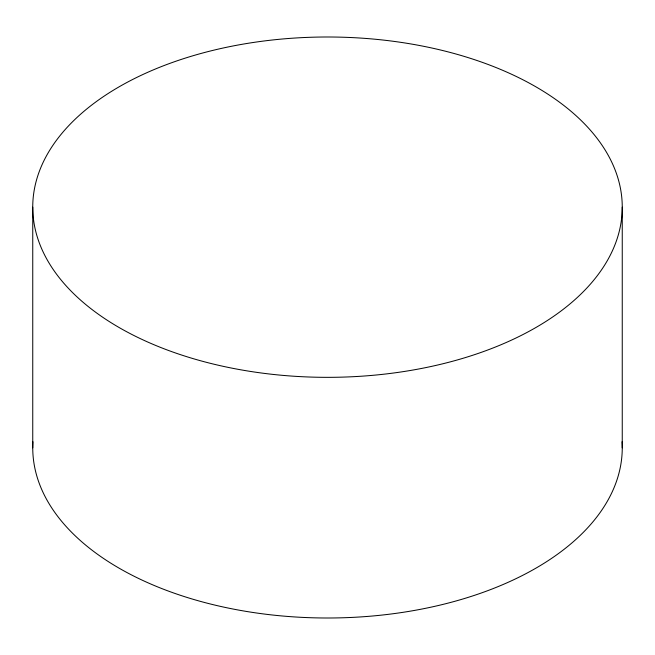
<?xml version="1.0" encoding="UTF-8"?>
<svg xmlns="http://www.w3.org/2000/svg" width="655" height="655" viewBox="0 0 655 655"><rect width="100%" height="100%" fill="white"/><g stroke="black" fill="none" stroke-linecap="round" stroke-linejoin="round"><path stroke-width="0.98" d="M622.25 207.168A294.75 170.169 0 0 1 180.125 354.543A294.75 170.169 0 0 1 180.125 59.793A294.75 170.169 0 0 1 622.25 207.168L622.25 447.832M32.75 207.168L32.75 447.832M622.062 441.757A294.75 170.169 0 0 1 327.5 618.001A294.75 170.169 0 0 1 32.938 441.757"/></g></svg>
